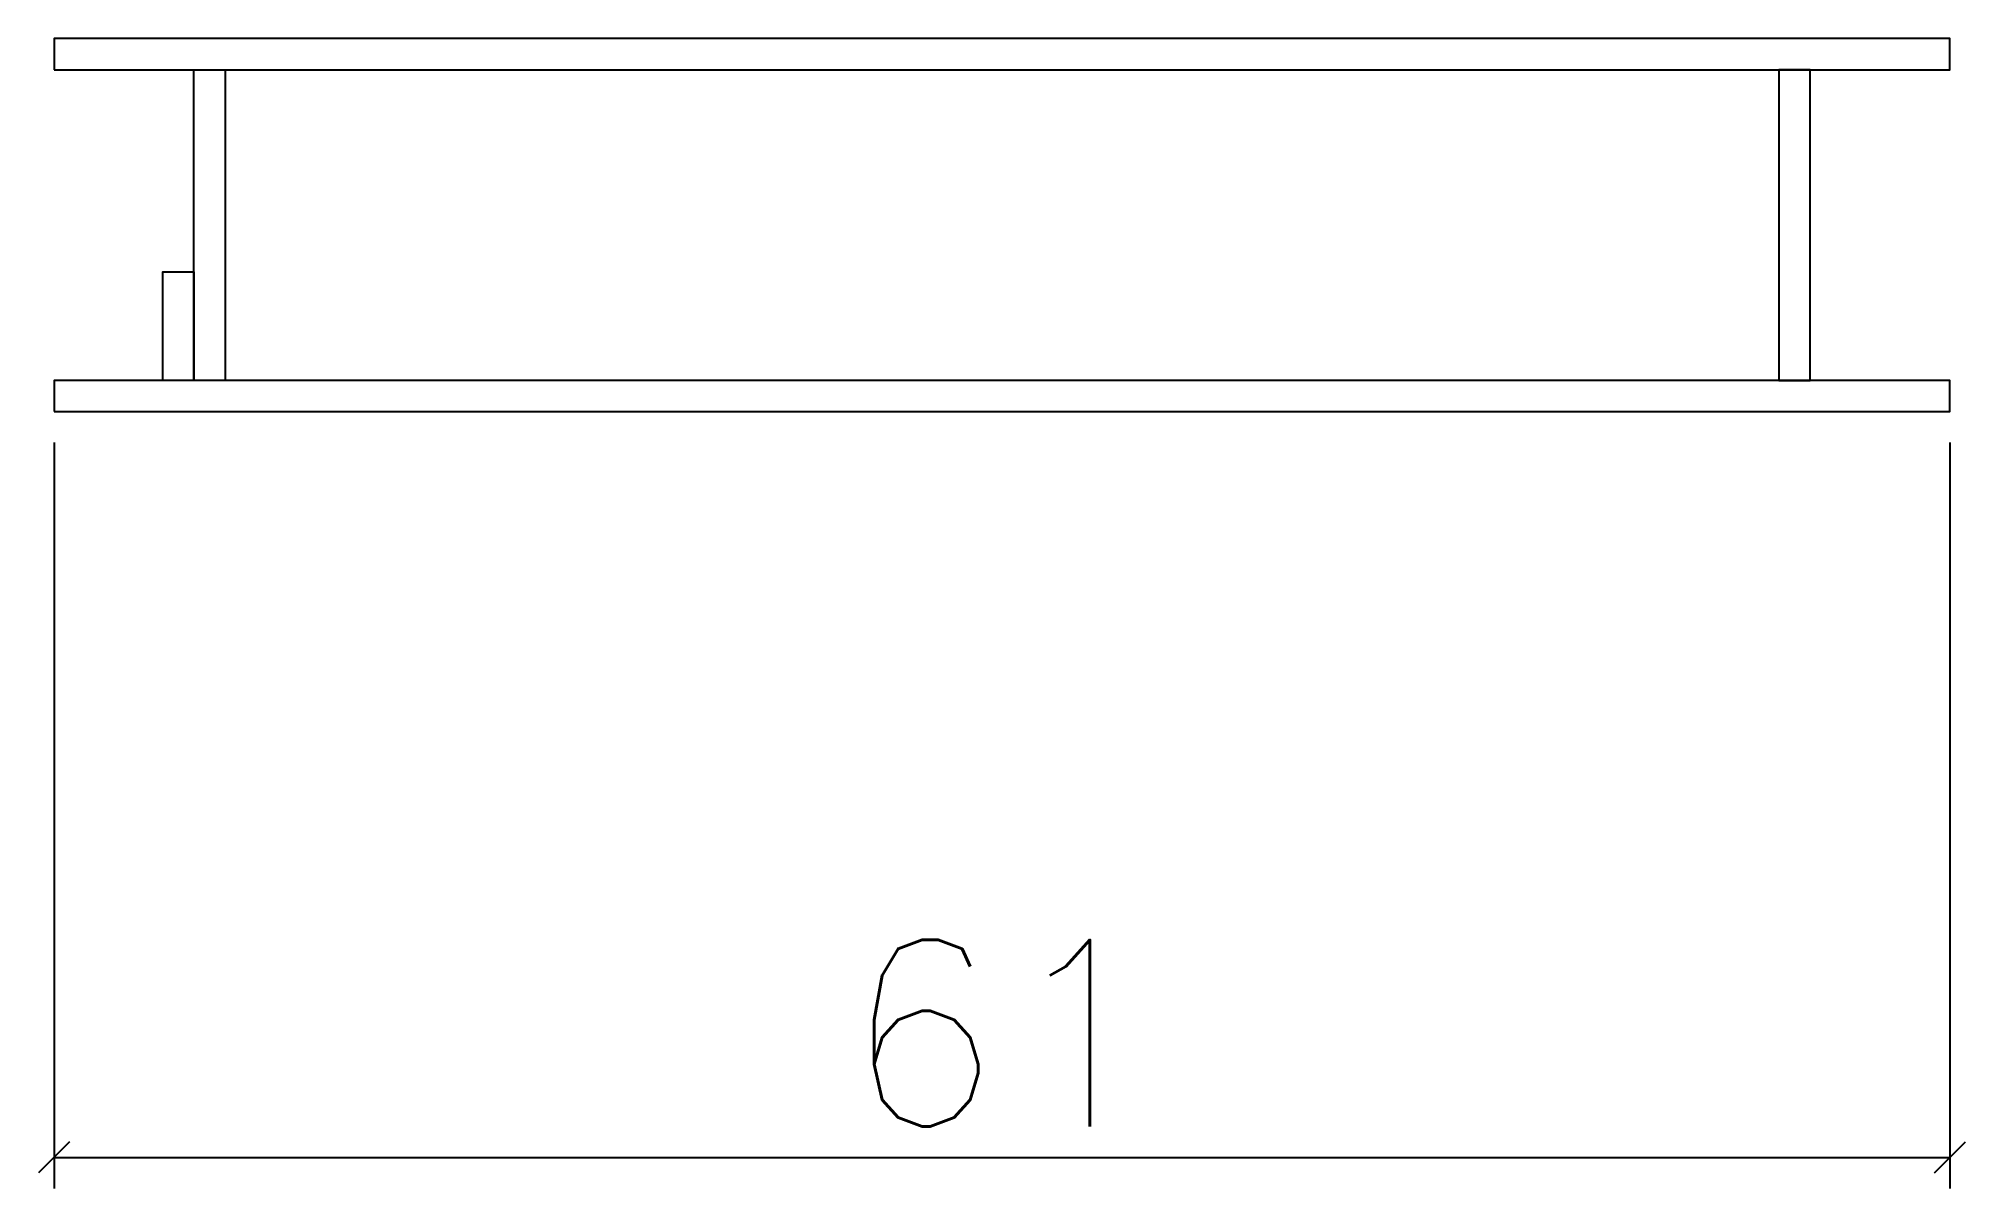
# Model space of a CAD drawing. Extents: x -274 to -150, y -184 to -110.
import ezdxf

# ---------------------------------------------------------------- set-up
doc = ezdxf.new("R2010")
doc.units = 0
doc.layers.get('0').update_dxf_attribs({"color": 1, "lineweight": 9})
doc.layers.add('COTA', color=241, linetype='Continuous')
doc.layers.add('SARRAFO', color=251, linetype='Continuous')
doc.layers.add('hachura-chapa', color=7, linetype='Continuous', true_color=0xd07990)
doc.styles.add('Romans', font='romans.shx', dxfattribs={"height": 12})
doc.dimstyles.new('COTAX2', dxfattribs={"dimtxt": 12, "dimasz": 2, "dimexe": 2, "dimexo": 2, "dimgap": 2, "dimtad": 1, "dimdec": 1, "dimlfac": 0.5, "dimzin": 12, "dimdsep": 46, "dimtxsty": 'Romans', "dimblk": 'OBLIQUE', "dimcen": 9, "dimclrd": 4, "dimclre": 4, "dimclrt": 240, "dimaunit": 1, "dimadec": 8, "dimazin": 3, "dimtfac": 1, "dimtdec": 1, "dimtix": 1, "dimtmove": 0, "dimatfit": 2, "dimldrblk": 'OBLIQUE', "dimfxl": 1, "dimtolj": 1, "dimtzin": 0, "dimlwd": -1, "dimlwe": -1, "dimarcsym": 0})

# ---------------------------------------------------------------- blocks, each defined once
blk = doc.blocks.new('_Oblique')
at = {"color": 0, "linetype": 'ByBlock', "lineweight": -2}
blk.add_line((-0.5, -0.5), (0.5, 0.5), dxfattribs=at)
blk = doc.blocks.new('*D3515')
at = {"layer": 'COTA', "color": 4, "linetype": 'Continuous', "ltscale": 30, "transparency": 16777216}
for p, q in [((-273.17, -135.55), (-273.17, -183.55)), ((-151.17, -135.55), (-151.17, -183.55)), ((-273.17, -181.55), (-151.17, -181.55))]:
    blk.add_line(p, q, dxfattribs=at)
at = {"layer": 'Defpoints', "color": 0, "linetype": 'Continuous', "ltscale": 30, "transparency": 16777216}
for p in [(-273.17, -133.55), (-151.17, -133.55), (-151.17, -181.55)]:
    blk.add_point(p, dxfattribs=at)
at = {"layer": 'COTA', "color": 4, "linetype": 'Continuous', "ltscale": 30, "transparency": 16777216, "xscale": 2, "yscale": 2, "zscale": 2, "rotation": 180}
blk.add_blockref('_Oblique', (-273.17, -181.55), dxfattribs=at)
at = {"layer": 'COTA', "color": 4, "linetype": 'Continuous', "ltscale": 30, "transparency": 16777216, "xscale": 2, "yscale": 2, "zscale": 2}
blk.add_blockref('_Oblique', (-151.17, -181.55), dxfattribs=at)
at = {"layer": 'COTA', "color": 240, "linetype": 'Continuous', "ltscale": 30, "transparency": 16777216, "insert": (-212.17, -173.55), "char_height": 12, "attachment_point": 5, "style": 'Romans'}
blk.add_mtext('\\A1;61', dxfattribs=at)
blk = doc.blocks.new('*D3516')
at = {"layer": 'COTA', "color": 4, "linetype": 'Continuous', "ltscale": 30, "transparency": 16777216}
for p, q in [((-273.17, -135.55), (-273.17, -183.55)), ((-151.17, -135.55), (-151.17, -183.55)), ((-273.17, -181.55), (-151.17, -181.55))]:
    blk.add_line(p, q, dxfattribs=at)
at = {"layer": 'Defpoints', "color": 0, "linetype": 'Continuous', "ltscale": 30, "transparency": 16777216}
for p in [(-273.17, -133.55), (-151.17, -133.55), (-151.17, -181.55)]:
    blk.add_point(p, dxfattribs=at)
at = {"layer": 'COTA', "color": 4, "linetype": 'Continuous', "ltscale": 30, "transparency": 16777216, "xscale": 2, "yscale": 2, "zscale": 2, "rotation": 180}
blk.add_blockref('_Oblique', (-273.17, -181.55), dxfattribs=at)
at = {"layer": 'COTA', "color": 4, "linetype": 'Continuous', "ltscale": 30, "transparency": 16777216, "xscale": 2, "yscale": 2, "zscale": 2}
blk.add_blockref('_Oblique', (-151.17, -181.55), dxfattribs=at)
at = {"layer": 'COTA', "color": 240, "linetype": 'Continuous', "ltscale": 30, "transparency": 16777216, "insert": (-212.17, -173.55), "char_height": 12, "attachment_point": 5, "style": 'Romans'}
blk.add_mtext('\\A1;61', dxfattribs=at)

msp = doc.modelspace()

# ---------------------------------------------------------------- linework, layer by layer
at = {"layer": 'hachura-chapa', "linetype": 'Continuous', "ltscale": 30}
for points in [[(-273.17, -111.55), (-151.17, -111.55), (-151.17, -109.55), (-273.17, -109.55)], [(-273.17, -111.55), (-151.17, -111.55), (-151.17, -109.55), (-273.17, -109.55)], [(-264.17, -131.55), (-264.17, -111.55), (-262.17, -111.55), (-262.17, -131.55)], [(-264.17, -131.55), (-264.17, -111.55), (-262.17, -111.55), (-262.17, -131.55)], [(-162.17, -131.55), (-160.17, -131.55), (-160.17, -111.55), (-162.17, -111.55)], [(-162.17, -131.55), (-160.17, -131.55), (-160.17, -111.55), (-162.17, -111.55)], [(-273.17, -133.55), (-151.17, -133.55), (-151.17, -131.55), (-273.17, -131.55)], [(-273.17, -133.55), (-151.17, -133.55), (-151.17, -131.55), (-273.17, -131.55)]]:
    msp.add_lwpolyline(points, close=True, dxfattribs=at)
at = {"layer": 'SARRAFO', "linetype": 'Continuous', "ltscale": 30}
msp.add_lwpolyline([(-266.17, -131.55), (-266.17, -124.55), (-264.17, -124.55), (-264.17, -131.55)], close=True, dxfattribs=at)
msp.add_lwpolyline([(-266.17, -131.55), (-266.17, -124.55), (-264.17, -124.55), (-264.17, -131.55)], close=True, dxfattribs=at)

# ---------------------------------------------------------------- dimensions: what is measured, and where the dimension line sits
at = {"layer": 'COTA', "linetype": 'Continuous', "ltscale": 30}
for picture in ['*D3515', '*D3516']:
    dim = msp.add_linear_dim(base=(-151.17, -181.55), p1=(-273.17, -133.55), p2=(-151.17, -133.55), dimstyle='COTAX2', dxfattribs=at)
    dim.commit()
    dim.dimension.update_dxf_attribs({"geometry": picture, "text_midpoint": (-212.17, -173.55)})

doc.saveas('drawing.dxf')
